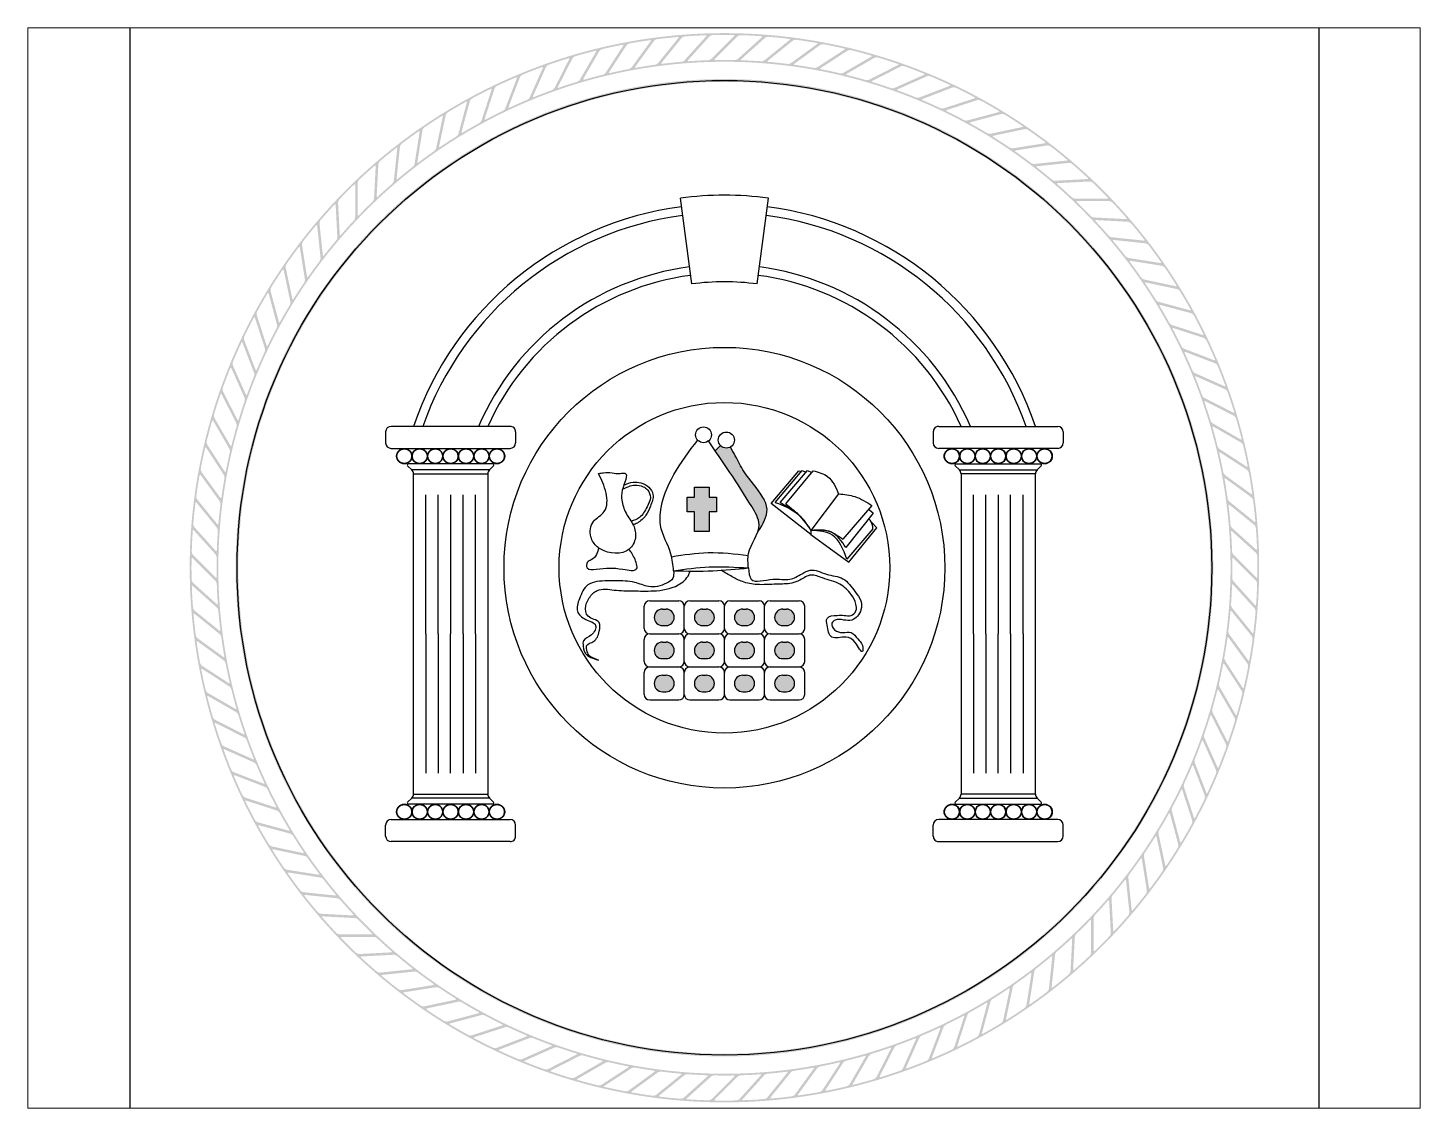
# Paper-space layout 'Layout1' of a CAD drawing. Header units: inches. Extents: x 0.3 to 42.3, y 0.3 to 32.9.
# The model-space entities are those that its viewports show. They can reach past a viewport. Long polylines and large blocks are cut down to what shows.
import ezdxf

# ---------------------------------------------------------------- set-up
doc = ezdxf.new("R2010")
doc.units = ezdxf.units.IN
doc.header["$MEASUREMENT"] = 0
doc.layers.get('defpoints').transparency = 0.9
for name, color, linetype in [('arch', 7, 'Continuous'), ('breastplate', 7, 'Continuous'), ('inner circle', 7, 'Continuous'), ('outer circle', 7, 'Continuous'), ('pillars', 7, 'Continuous')]:
    doc.layers.add(name, color=color, linetype=linetype)
picture_1 = doc.add_image_def('image1.png', size_in_pixel=(647, 641))

# ---------------------------------------------------------------- blocks, each defined once
blk = doc.blocks.new('*U2')
at = {"layer": 'outer circle'}
h = blk.add_hatch(color=256, dxfattribs=at)
h.dxf.hatch_style = 1
h.paths.add_polyline_path([(0.02577467037247818, 0.01271748631365244, 0.6583621345912416), (0.02543475002685487, 0.01357085380977391, 0.01301084095036564), (0.0001888654264098257, 0.0136023923940341, 0.2060924585284313), (-0.003403016577250784, 0.01194957934828111), (-0.02579268939462358, -0.0129166714856242, 0.6789286304773581), (-0.02538019275431092, -0.01374955918203674, -0.01314510381790307), (-0.001275985627221869, -0.01240673916264889, 0.1912922319630577), (0.00211275572020196, -0.01094442833862386)])
h.paths.add_polyline_path([(-0.0017421533725738, 0.01036498259359597, -0.2069754633871804), (0.001866661714314809, 0.01201818647684327, -0.009721642929436084), (0.02066857732505092, 0.01205467660925574, -0.661868082565014), (0.02101338020786683, 0.01120119979591289), (0.000438949600578456, -0.009373230811375421, -0.1903872967812923), (-0.002932337491186595, -0.01083499847569397, 0.00954152237218273), (-0.02049541405287667, -0.01174800606849535, -0.674947653602469), (-0.02090246672419878, -0.01091470120276761)], flags=16)
blk = doc.blocks.new('*U3')
at = {"layer": 'outer circle', "color": 0, "linetype": 'ByBlock', "lineweight": -2, "transparency": 16777216}
for p, rotation in [((-0.08580267076554386, 0.4637110693713754), 8.999999999999984), ((-0.06141631895130592, 0.4675661342895957), 5.999999999999965), ((-0.03686162927581853, 0.4701396329338518), 2.999999999999923), ((0.01248327593804429, 0.4714172482948619), 357.0000000000002), ((0.03713824052115115, 0.4701178631567172), 354.0000000000001), ((0.06169141176843698, 0.467529917633152), 350.9999999999999), ((0.08607549114418257, 0.4636605051029606), 348.0000000000001), ((-0.1338036402389987, 0.4522019902950864), 14.99999999999997), ((-0.109953843423284, 0.4585850046441692), 11.99999999999999), ((0.1102236435817364, 0.4585202313569284), 345), ((0.1340696806737842, 0.4521231855280973), 341.9999999999999), ((-0.1803386290297833, 0.4357384915837743), 20.99999999999996), ((-0.1572866905773954, 0.4445795217227796), 17.99999999999995), ((0.157548242090174, 0.4444869014744312), 339), ((0.1805949747260391, 0.4356323097197292), 335.9999999999999), ((-0.202896271835185, 0.4257031325271491), 23.99999999999997), ((0.2031467090891829, 0.425583680084516), 332.9999999999999), ((-0.2248977900626333, 0.414500950774529), 26.99999999999997), ((0.2251416324432675, 0.4143685551641503), 330.0000000000001), ((-0.2462828790799736, 0.4021626507274437), 29.99999999999995), ((0.2465194582322284, 0.4020176748364845), 327), ((-0.2669929238446689, 0.3887220508086975), 32.99999999999999), ((0.2672215913215322, 0.3885648920059979), 324), ((-0.2869711595635565, 0.3742159907684232), 35.99999999999997), ((0.2871912886033685, 0.3740470798153375), 321), ((-0.3061628272812011, 0.3586842307088872), 38.99999999999999), ((0.306373814525565, 0.3585040305785969), 317.9999999999999), ((-0.3245153239703851, 0.3421693421048133), 41.99999999999999), ((0.3247165911179296, 0.3419783467133498), 314.9999999999999), ((-0.3419783467133498, 0.3247165911179296), 44.99999999999996), ((0.3421693421048132, 0.3245153239703852), 312), ((-0.3585040305785968, 0.306373814525565), 47.99999999999997), ((0.3586842307088872, 0.3061628272812012), 309), ((-0.3740470798153374, 0.2871912886033687), 50.99999999999999), ((0.3742159907684232, 0.2869711595635565), 305.9999999999999), ((-0.3885648920059979, 0.2672215913215323), 53.99999999999997), ((0.3887220508086974, 0.2669929238446691), 303), ((-0.4020176748364845, 0.2465194582322284), 57), ((0.4021626507274436, 0.2462828790799738), 299.9999999999999), ((-0.4143685551641501, 0.2251416324432678), 59.99999999999996), ((0.414500950774529, 0.2248977900626333), 296.9999999999999), ((-0.425583680084516, 0.2031467090891829), 62.99999999999998), ((0.425703132527149, 0.2028962718351852), 294), ((-0.4356323097197292, 0.1805949747260391), 66), ((0.4357384915837743, 0.1803386290297835), 290.9999999999999), ((-0.4444869014744311, 0.1575482420901743), 68.99999999999999), ((0.4445795217227794, 0.1572866905773959), 288), ((-0.4521231855280973, 0.1340696806737842), 71.99999999999997), ((0.4522019902950863, 0.133803640238999), 285), ((-0.4585202313569284, 0.1102236435817364), 74.99999999999999), ((0.4585850046441692, 0.1099538434232841), 282), ((-0.4636605051029605, 0.0860754911441828), 77.99999999999999), ((0.4637110693713752, 0.0858026707655443), 279.0000000000001), ((-0.467529917633152, 0.06169141176843701), 80.99999999999997), ((0.4675661342895956, 0.06141631895130626), 276.0000000000001), ((-0.4701178631567172, 0.03713824052115118), 83.99999999999999), ((0.4701396329338518, 0.03686162927581867), 273), ((-0.4714172482948619, 0.01248327593804452), 86.99999999999997), ((0.4714245115232414, 0.01220590443670691), 270), ((-0.4714245115232414, -0.01220590443670644), 89.99999999999997), ((0.4714172482948619, -0.01248327593804426), 267), ((-0.4701396329338518, -0.03686162927581861), 92.99999999999999), ((0.4701178631567172, -0.03713824052115112), 264), ((-0.4675661342895957, -0.061416318951306), 95.99999999999999), ((0.4675299176331521, -0.06169141176843666), 261), ((-0.4637110693713754, -0.08580267076554383), 98.99999999999996), ((0.4636605051029605, -0.08607549114418306), 257.9999999999999), ((-0.4585850046441692, -0.109953843423284), 102), ((0.4585202313569284, -0.1102236435817365), 255), ((-0.4522019902950864, -0.1338036402389988), 105), ((0.4521231855280974, -0.1340696806737839), 252), ((-0.4445795217227796, -0.1572866905773954), 108), ((0.444486901474431, -0.1575482420901745), 248.9999999999999), ((-0.4357384915837743, -0.1803386290297834), 111), ((0.4356323097197292, -0.1805949747260392), 246), ((-0.4257031325271491, -0.202896271835185), 114), ((0.4255836800845161, -0.2031467090891826), 243), ((-0.414500950774529, -0.2248977900626333), 117), ((0.4143685551641501, -0.2251416324432679), 239.9999999999999), ((-0.4021626507274437, -0.2462828790799736), 120), ((0.4020176748364844, -0.2465194582322285), 236.9999999999999), ((-0.3887220508086975, -0.2669929238446689), 123), ((0.3885648920059978, -0.2672215913215323), 234), ((-0.3742159907684231, -0.2869711595635566), 126), ((0.3740470798153375, -0.2871912886033686), 231), ((-0.3586842307088873, -0.306162827281201), 129), ((0.3585040305785968, -0.3063738145255651), 227.9999999999999), ((-0.3421693421048134, -0.3245153239703851), 132), ((0.3419783467133498, -0.3247165911179297), 225), ((-0.3247165911179295, -0.3419783467133499), 135), ((0.3245153239703852, -0.3421693421048133), 222), ((-0.3063738145255651, -0.3585040305785968), 138), ((0.3061628272812011, -0.3586842307088872), 219), ((-0.2871912886033689, -0.3740470798153372), 141), ((0.2869711595635564, -0.3742159907684232), 215.9999999999999), ((-0.2672215913215323, -0.3885648920059978), 144), ((0.2669929238446691, -0.3887220508086974), 213), ((-0.2465194582322285, -0.4020176748364845), 147), ((0.2462828790799738, -0.4021626507274436), 210), ((-0.2251416324432675, -0.4143685551641503), 150), ((0.2248977900626332, -0.414500950774529), 206.9999999999999), ((-0.2031467090891829, -0.425583680084516), 153), ((0.2028962718351852, -0.4257031325271491), 204), ((-0.1805949747260392, -0.4356323097197292), 156), ((0.1803386290297834, -0.4357384915837743), 200.9999999999999), ((-0.1575482420901745, -0.444486901474431), 158.9999999999999), ((0.1572866905773954, -0.4445795217227796), 197.9999999999999), ((-0.1340696806737842, -0.4521231855280973), 162), ((-0.1102236435817365, -0.4585202313569284), 165.0000000000001), ((0.109953843423284, -0.4585850046441692), 192), ((0.133803640238999, -0.4522019902950863), 195), ((-0.08607549114418263, -0.4636605051029605), 168.0000000000001), ((-0.06169141176843704, -0.467529917633152), 171), ((-0.0371382405211512, -0.4701178631567172), 174), ((0.06141631895130617, -0.4675661342895957), 185.9999999999999), ((0.0858026707655438, -0.4637110693713754), 189), ((-0.01248327593804476, -0.4714172482948618), 176.9999999999999), ((0.01220590443670641, -0.4714245115232414), 180), ((0.03686162927581858, -0.4701396329338518), 182.9999999999998)]:
    blk.add_blockref('*U2', p, dxfattribs=dict(at, rotation=rotation))
blk.add_blockref('*U2', (-0.01220590443670647, 0.4714245115232414), dxfattribs=at)

msp = doc.modelspace()

# ---------------------------------------------------------------- hatches: boundary and pattern name
at = {"layer": 'breastplate'}
h = msp.add_hatch(color=256, dxfattribs=at)
h.dxf.hatch_style = 1
edge = h.paths.add_edge_path()
edge.add_spline(control_points=[(0.02963780275569024, 0.03110618266738341), (0.03009109505482147, 0.03186396938007727), (0.03435377739826762, 0.03889421959892593), (0.04128751153232287, 0.04984759728692167), (0.03282056662272806, 0.06987678826361185), (0.01904586501563498, 0.08293173707090921), (0.01112334123017072, 0.09954265727387623), (0.006932212444668439, 0.1069812047758586), (0.005412722706656405, 0.1096107283747886)], knot_values=[0.03323753208175185, 0.03323753208175185, 0.03323753208175185, 0.03323753208175185, 0.03576044564296602, 0.05655588446705295, 0.06780365715007917, 0.0968780865961616, 0.1133636837908045, 0.1224797022741058, 0.1224797022741058, 0.1224797022741058, 0.1224797022741058], degree=3, periodic=0)
edge.add_arc((0.001727430544974597, 0.1159034442487723), 0.00729243795912176, 224.1401194976329, 300.3551228109182, ccw=False)
edge.add_line((-0.003505906111188842, 0.1108248776369323), (-0.008392657798518478, 0.1060826461333662))
edge.add_spline(control_points=[(-0.008392657798330696, 0.1060826461330941), (0.002623939299059818, 0.09012865535675539), (0.01692738095868524, 0.06897256056115605), (0.03288379728587226, 0.04188294884129372), (0.03069299402776702, 0.03375224410069221), (0.02963780275441026, 0.0311061826665771)], knot_values=[0.03230983443437314, 0.03230983443437314, 0.03230983443437314, 0.03230983443437314, 0.0922576920098426, 0.110090168163068, 0.1186591007671114, 0.1186591007671114, 0.1186591007671114, 0.1186591007671114], degree=3, periodic=0)
h = msp.add_hatch(color=256, dxfattribs=at)
h.dxf.hatch_style = 1
h.paths.add_polyline_path([(-0.007053950406440641, 0.06411505861390822), (-0.01372853349637637, 0.06411505861390822), (-0.01372853349637637, 0.07301449383437841), (-0.02718308661772539, 0.07301449383437841), (-0.02718308661772539, 0.06411505861390822), (-0.03385766970766113, 0.06411505861390822), (-0.03385766970766113, 0.05066050549255919), (-0.02718308661772539, 0.05066050549255919), (-0.02718308661772539, 0.03286160835328644), (-0.01372853349637637, 0.03286160835328644), (-0.01372853349637637, 0.0506605054925592), (-0.007053950406440641, 0.0506605054925592)])
h = msp.add_hatch(color=256, dxfattribs=at)
h.dxf.hatch_style = 1
h.paths.add_polyline_path([(-0.04550625000000002, -0.04500000000001123, 0.4142135623733882), (-0.05300625000000002, -0.03750000000000372), (-0.05620875000000001, -0.03750000000000372, 0.4142135623730951), (-0.06370875000000001, -0.04500000000000372, 0.414213562373388), (-0.05620875000000001, -0.05250000000001123), (-0.05300625000000002, -0.05250000000001123, 0.4142135623730949)])
h.paths.add_polyline_path([(-0.01660125000000003, -0.03750000000000374), (-0.01980375000000001, -0.03750000000000374, 0.4142135623730952), (-0.02730375000000002, -0.04500000000000374, 0.414213562373388), (-0.01980375000000002, -0.05250000000001124), (-0.01660125000000003, -0.05250000000001124, 0.4142135623730949), (-0.009101250000000026, -0.04500000000001125, 0.4142135623733882)])
h.paths.add_polyline_path([(0.01980374999999995, -0.03750000000000375), (0.01660124999999998, -0.03750000000000375, 0.4142135623730951), (0.009101249999999977, -0.04500000000000375, 0.4142135623733882), (0.01660124999999998, -0.05250000000001125), (0.01980374999999995, -0.05250000000001125, 0.4142135623730951), (0.02730374999999996, -0.04500000000001126, 0.4142135623733889)])
h.paths.add_polyline_path([(0.06370874999999995, -0.04500000000001127, 0.4142135623733889), (0.05620874999999995, -0.03750000000000377), (0.05300624999999998, -0.03750000000000377, 0.4142135623730951), (0.04550624999999997, -0.04500000000000377, 0.4142135623733882), (0.05300624999999998, -0.05250000000001127), (0.05620874999999995, -0.05250000000001127, 0.4142135623730951)])
h.paths.add_polyline_path([(0.06370874999999995, -0.07500000000002628, 0.4142135623733888), (0.05620874999999995, -0.06750000000001877), (0.05300624999999998, -0.06750000000001877, 0.4142135623730956), (0.04550624999999997, -0.07500000000001877, 0.4142135623733879), (0.05300624999999996, -0.08250000000002627), (0.05620874999999995, -0.08250000000002627, 0.4142135623730951)])
h.paths.add_polyline_path([(0.01980374999999995, -0.06750000000001874), (0.01660124999999996, -0.06750000000001874, 0.4142135623730945), (0.009101249999999977, -0.07500000000001875, 0.4142135623733884), (0.01660124999999998, -0.08250000000002625), (0.01980374999999997, -0.08250000000002625, 0.4142135623730945), (0.02730374999999996, -0.07500000000002627, 0.4142135623733892)])
h.paths.add_polyline_path([(-0.01660125000000003, -0.06750000000001874), (-0.01980375000000002, -0.06750000000001874, 0.4142135623730954), (-0.02730375000000002, -0.07500000000001875, 0.4142135623733879), (-0.01980375000000001, -0.08250000000002625), (-0.01660125000000003, -0.08250000000002625, 0.4142135623730949), (-0.009101250000000033, -0.07500000000002625, 0.4142135623733882)])
h.paths.add_polyline_path([(-0.04550625000000002, -0.07500000000002624, 0.414213562373389), (-0.05300625000000002, -0.06750000000001871), (-0.05620875000000004, -0.06750000000001871, 0.4142135623730941), (-0.06370875000000001, -0.07500000000001872, 0.4142135623733882), (-0.05620875000000002, -0.08250000000002622), (-0.05300625000000001, -0.08250000000002622, 0.4142135623730945)])
h.paths.add_polyline_path([(-0.04550625000000003, -0.1050000000000412, 0.414213562373389), (-0.05300625000000003, -0.0975000000000337), (-0.05620875000000004, -0.0975000000000337, 0.4142135623730941), (-0.06370875000000001, -0.1050000000000337, 0.4142135623733882), (-0.05620875000000002, -0.1125000000000412), (-0.05300625000000002, -0.1125000000000412, 0.4142135623730945)])
h.paths.add_polyline_path([(-0.01660125000000004, -0.09750000000003373), (-0.01980375000000001, -0.09750000000003373, 0.4142135623730955), (-0.02730375000000002, -0.1050000000000337, 0.414213562373388), (-0.01980375000000002, -0.1125000000000412), (-0.01660125000000003, -0.1125000000000412, 0.4142135623730949), (-0.009101250000000033, -0.1050000000000412, 0.4142135623733882)])
h.paths.add_polyline_path([(0.02730374999999996, -0.1050000000000413, 0.4142135623733888), (0.01980374999999995, -0.09750000000003373), (0.01660124999999996, -0.09750000000003373, 0.4142135623730945), (0.009101249999999977, -0.1050000000000337, 0.4142135623733885), (0.01660124999999997, -0.1125000000000412), (0.01980374999999997, -0.1125000000000412, 0.4142135623730945)])
h.paths.add_polyline_path([(0.05620874999999996, -0.09750000000003375), (0.05300624999999998, -0.09750000000003375, 0.4142135623730956), (0.04550624999999997, -0.1050000000000338, 0.4142135623733879), (0.05300624999999996, -0.1125000000000413), (0.05620874999999995, -0.1125000000000413, 0.4142135623730951), (0.06370874999999995, -0.1050000000000413, 0.4142135623733879)])
at = {"layer": 'outer circle'}
h = msp.add_hatch(color=256, dxfattribs=at)
h.dxf.hatch_style = 1
h.paths.add_polyline_path([(-0.4435366204692113, 0, 1), (0.4435366204692113, 0, 1)])
h.paths.add_polyline_path([(0.4410366204692113, 0, -1), (-0.4410366204692113, 0, -1)], flags=16)

# ---------------------------------------------------------------- linework, layer by layer
at = {"layer": 'arch'}
for p, q in [((-0.02968489521195048, 0.2575636314826736), (-0.03993808599211215, 0.3354443475196422)), ((0.02968489521195052, 0.2575636314826736), (0.03993808599211221, 0.3354443475196422))]:
    msp.add_line(p, q, dxfattribs=at)
for centre, radius, start, end in [((-5.893820896894963e-18, 0.03208446659068542), 0.3059775613830926, 82.49999999999999, 97.50000000000001), ((4.36909367986033e-17, 0.03208446659068535), 0.298122286816532, 97.50000000000001, 161.163693292367), ((-5.596835995095811e-17, 0.03208446659068553), 0.2901534774223587, 97.5, 160.6260221978501), ((1.096979855038778e-16, 0.03208446659068562), 0.2901534774223586, 19.3739778021499, 82.50000000000001), ((4.161041599866979e-17, 0.03208446659068542), 0.298122286816532, 18.836306707633, 82.50000000000001), ((-1.22159228694233e-16, 0.03208446659068549), 0.2429998100838774, 97.49999999999997, 156.6651023549478), ((-8.616472873591341e-17, 0.03208446659068558), 0.2352800902840473, 97.49999999999997, 155.8516052380551), ((1.219335124933695e-17, 0.03208446659068543), 0.2352800902840474, 24.14839476194492, 82.49999999999999), ((4.432087471922746e-17, 0.0320844665906855), 0.2429998100838775, 23.33489764505219, 82.50000000000001), ((-5.893820896894963e-18, 0.03208446659068542), 0.2274248157174869, 82.49999999999999, 97.50000000000001)]:
    msp.add_arc(centre, radius, start, end, dxfattribs=at)
at = {"layer": 'breastplate'}
for p, q in [((-0.008392657798518569, 0.1060826461333662), (-0.003505906111188842, 0.1108248776369323)), ((0.04250655062472219, 0.05821932709461919), (0.06761509781658503, 0.08785324882918388)), ((0.04615306675161435, 0.05929537148086439), (0.07053054523935032, 0.08840859986726457)), ((0.0505144871342651, 0.05921753953559517), (0.0752814027221973, 0.08840859986726457)), ((0.055858155698985, 0.05788380990196629), (0.0805093980357725, 0.08808562095151018)), ((0.06761509781658503, 0.08785324882918388), (0.06956535280071448, 0.08725590198192058)), ((0.07053054523935032, 0.08840859986726457), (0.07396821808555809, 0.08686083943586735)), ((0.0752814027221973, 0.08840859986726457), (0.07920722680740792, 0.08649024783173317)), ((0.1036417554327755, 0.06698636235871902), (0.07849273979923055, 0.03387088050076414)), ((0.07849273979923055, 0.03029297673081999), (0.04250655062472219, 0.05821932709461919)), ((0.1337806560304386, 0.0564133420787698), (0.1074340955194657, 0.02589127268299052)), ((0.1349782009078808, 0.04963066656224413), (0.1307965431140183, 0.05295629494421538)), ((0.1349782009078808, 0.04963066656224413), (0.1102283669001451, 0.01851013101584442)), ((0.1381636290109327, 0.03629591336704863), (0.1332888116768602, 0.04136308037666527)), ((0.07849273979923055, 0.03387088050076414), (0.07849273979923055, 0.03029297673081999)), ((0.07849273979923055, 0.03029297673081999), (0.1127336271152188, 0.005004041083971345)), ((0.1347786100949691, 0.03546684937856526), (0.111026730151778, 0.007737622019021728)), ((0.1127336271152188, 0.005004041083971345), (0.1381636290109327, 0.03629591336704863)), ((-0.07281000000000001, -0.05500000000001498), (-0.07281000000000001, -0.03499999999999998)), ((-0.06781000000000001, -0.02999999999999998), (-0.04140500000000001, -0.02999999999999999)), ((-0.05620875000000001, -0.03750000000000372), (-0.05300625000000002, -0.03750000000000372)), ((-0.03640500000000002, -0.05500000000001499), (-0.03640500000000001, -0.03499999999999999)), ((-0.03640500000000002, -0.055000000000015), (-0.03640500000000002, -0.035)), ((-0.03140500000000002, -0.03), (-0.005000000000000018, -0.03)), ((-0.01980375000000002, -0.03750000000000374), (-0.01660125000000003, -0.03750000000000374)), ((-2.775557561562891e-17, -0.055000000000015), (-2.081668171172169e-17, -0.035)), ((-2.775557561562891e-17, -0.05500000000001501), (-2.775557561562891e-17, -0.03500000000000001)), ((0.004999999999999977, -0.03000000000000001), (0.03140499999999997, -0.03000000000000001)), ((0.01660124999999998, -0.03750000000000375), (0.01980374999999997, -0.03750000000000375)), ((0.03640499999999997, -0.05500000000001502), (0.03640499999999997, -0.03500000000000002)), ((0.03640499999999997, -0.05500000000001502), (0.03640499999999997, -0.03500000000000002)), ((0.04140499999999997, -0.03000000000000002), (0.06780999999999997, -0.03000000000000003)), ((0.05300624999999997, -0.03750000000000377), (0.05620874999999996, -0.03750000000000377)), ((0.07280999999999996, -0.05500000000001503), (0.07280999999999996, -0.03500000000000003)), ((-0.06370875000000001, -0.04500000000001123), (-0.06370875000000001, -0.04500000000000372)), ((-0.04550625000000002, -0.04500000000001123), (-0.04550625000000002, -0.04500000000000373)), ((-0.02730375000000002, -0.04500000000001124), (-0.02730375000000002, -0.04500000000000374)), ((-0.009101250000000026, -0.04500000000001125), (-0.009101250000000026, -0.04500000000000375)), ((0.009101249999999977, -0.04500000000001125), (0.009101249999999977, -0.04500000000000375)), ((0.02730374999999997, -0.04500000000001126), (0.02730374999999997, -0.04500000000000376)), ((0.04550624999999997, -0.04500000000001127), (0.04550624999999997, -0.04500000000000377)), ((0.06370874999999995, -0.04500000000001127), (0.06370874999999995, -0.04500000000000377)), ((-0.06781000000000001, -0.06000000000001498), (-0.04140500000000002, -0.06000000000001499)), ((-0.06781000000000001, -0.06000000000001499), (-0.04140500000000001, -0.06000000000001499)), ((-0.05620875000000002, -0.05250000000001123), (-0.05300625000000003, -0.05250000000001123)), ((-0.03140500000000002, -0.06000000000001499), (-0.005000000000000025, -0.060000000000015)), ((-0.03140500000000002, -0.060000000000015), (-0.005000000000000022, -0.060000000000015)), ((-0.01980375000000002, -0.05250000000001124), (-0.01660125000000003, -0.05250000000001124)), ((0.004999999999999977, -0.06000000000001501), (0.03140499999999997, -0.06000000000001501)), ((0.004999999999999973, -0.06000000000001501), (0.03140499999999997, -0.06000000000001501)), ((0.01660124999999997, -0.05250000000001125), (0.01980374999999996, -0.05250000000001125)), ((0.04140499999999997, -0.06000000000001502), (0.06780999999999995, -0.06000000000001503)), ((0.04140499999999997, -0.06000000000001503), (0.06780999999999997, -0.06000000000001503)), ((0.05300624999999996, -0.05250000000001127), (0.05620874999999995, -0.05250000000001127)), ((-0.07281000000000001, -0.08500000000002998), (-0.07281000000000001, -0.06500000000001499)), ((-0.06370875000000001, -0.07500000000002623), (-0.06370875000000001, -0.07500000000001872)), ((-0.05620875000000002, -0.06750000000001873), (-0.05300625000000002, -0.06750000000001873)), ((-0.04550625000000003, -0.07500000000002624), (-0.04550625000000003, -0.07500000000001873)), ((-0.03640500000000002, -0.08500000000003), (-0.03640500000000002, -0.06500000000001499)), ((-0.03640500000000002, -0.08500000000003), (-0.03640500000000002, -0.06500000000001499)), ((-0.02730375000000002, -0.07500000000002624), (-0.02730375000000002, -0.07500000000001875)), ((-0.01980375000000002, -0.06750000000001874), (-0.01660125000000003, -0.06750000000001874)), ((-0.00910125000000003, -0.07500000000002624), (-0.00910125000000003, -0.07500000000001875)), ((-3.122502256758253e-17, -0.08500000000003), (-2.42861286636753e-17, -0.065000000000015)), ((-3.122502256758253e-17, -0.08500000000003001), (-3.122502256758253e-17, -0.06500000000001502)), ((0.009101249999999974, -0.07500000000002625), (0.009101249999999974, -0.07500000000001875)), ((0.01660124999999997, -0.06750000000001875), (0.01980374999999996, -0.06750000000001875)), ((0.02730374999999996, -0.07500000000002627), (0.02730374999999996, -0.07500000000001876)), ((0.03640499999999997, -0.08500000000003002), (0.03640499999999997, -0.06500000000001502)), ((0.03640499999999997, -0.08500000000003002), (0.03640499999999997, -0.06500000000001502)), ((0.04550624999999997, -0.07500000000002627), (0.04550624999999997, -0.07500000000001877)), ((0.05300624999999996, -0.06750000000001877), (0.05620874999999996, -0.06750000000001877)), ((0.06370874999999995, -0.07500000000002627), (0.06370874999999995, -0.07500000000001877)), ((0.07280999999999996, -0.08500000000003002), (0.07280999999999996, -0.06500000000001503)), ((-0.05620875000000002, -0.08250000000002622), (-0.05300625000000003, -0.08250000000002622)), ((-0.01980375000000003, -0.08250000000002625), (-0.01660125000000004, -0.08250000000002625)), ((0.01660124999999997, -0.08250000000002625), (0.01980374999999996, -0.08250000000002625)), ((0.05300624999999996, -0.08250000000002627), (0.05620874999999995, -0.08250000000002627)), ((-0.07281000000000001, -0.115000000000045), (-0.07281000000000001, -0.09500000000002998)), ((-0.06781000000000001, -0.09000000000002997), (-0.04140500000000003, -0.09000000000002999)), ((-0.06781000000000001, -0.09000000000002997), (-0.04140500000000002, -0.09000000000002997)), ((-0.05620875000000002, -0.09750000000003371), (-0.05300625000000003, -0.09750000000003371)), ((-0.03640500000000003, -0.115000000000045), (-0.03640500000000002, -0.09500000000002998)), ((-0.03640500000000003, -0.115000000000045), (-0.03640500000000003, -0.09500000000002998)), ((-0.03140500000000002, -0.09000000000003), (-0.005000000000000029, -0.09000000000003)), ((-0.03140500000000002, -0.09000000000002999), (-0.005000000000000025, -0.09000000000002999)), ((-0.01980375000000002, -0.09750000000003373), (-0.01660125000000003, -0.09750000000003373)), ((-3.469446951953614e-17, -0.115000000000045), (-2.775557561562891e-17, -0.09500000000002999)), ((-3.469446951953614e-17, -0.115000000000045), (-3.469446951953614e-17, -0.09500000000003)), ((0.004999999999999973, -0.09000000000003), (0.03140499999999996, -0.09000000000003001)), ((0.00499999999999997, -0.09000000000003), (0.03140499999999997, -0.09000000000003)), ((0.01660124999999997, -0.09750000000003374), (0.01980374999999996, -0.09750000000003374)), ((0.03640499999999996, -0.115000000000045), (0.03640499999999997, -0.09500000000003)), ((0.03640499999999996, -0.115000000000045), (0.03640499999999996, -0.09500000000003)), ((0.04140499999999997, -0.09000000000003003), (0.06780999999999995, -0.09000000000003003)), ((0.04140499999999996, -0.09000000000003001), (0.06780999999999995, -0.09000000000003001)), ((0.05300624999999996, -0.09750000000003375), (0.05620874999999995, -0.09750000000003375)), ((0.07280999999999996, -0.115000000000045), (0.07280999999999996, -0.09500000000003002)), ((-0.06370875000000001, -0.1050000000000412), (-0.06370875000000001, -0.1050000000000337)), ((-0.05620875000000002, -0.1125000000000412), (-0.05300625000000003, -0.1125000000000412)), ((-0.04550625000000003, -0.1050000000000412), (-0.04550625000000003, -0.1050000000000337)), ((-0.02730375000000002, -0.1050000000000412), (-0.02730375000000002, -0.1050000000000337)), ((-0.01980375000000003, -0.1125000000000412), (-0.01660125000000004, -0.1125000000000412)), ((-0.009101250000000033, -0.1050000000000412), (-0.009101250000000033, -0.1050000000000337)), ((0.00910124999999997, -0.1050000000000412), (0.00910124999999997, -0.1050000000000337)), ((0.01660124999999996, -0.1125000000000412), (0.01980374999999995, -0.1125000000000412)), ((0.02730374999999996, -0.1050000000000413), (0.02730374999999996, -0.1050000000000337)), ((0.04550624999999996, -0.1050000000000413), (0.04550624999999996, -0.1050000000000338)), ((0.05300624999999996, -0.1125000000000413), (0.05620874999999995, -0.1125000000000413)), ((0.06370874999999995, -0.1050000000000413), (0.06370874999999995, -0.1050000000000338)), ((-0.06781000000000001, -0.120000000000045), (-0.04140500000000003, -0.120000000000045)), ((-0.03140500000000002, -0.120000000000045), (-0.005000000000000032, -0.120000000000045)), ((0.00499999999999997, -0.120000000000045), (0.03140499999999996, -0.120000000000045)), ((0.04140499999999996, -0.120000000000045), (0.06780999999999995, -0.120000000000045))]:
    msp.add_line(p, q, dxfattribs=at)
for points in [[(-0.0271830866177254, 0.05066050549255919), (-0.03385766970766113, 0.05066050549255919), (-0.03385766970766113, 0.06411505861390822), (-0.02718308661772539, 0.06411505861390822)], [(-0.02718308661772539, 0.0641150586139082), (-0.02718308661772539, 0.07301449383437841), (-0.01372853349637637, 0.07301449383437841), (-0.01372853349637637, 0.06411505861390822)], [(-0.01372853349637638, 0.06411505861390822), (-0.007053950406440641, 0.06411505861390822), (-0.007053950406440641, 0.0506605054925592), (-0.01372853349637638, 0.0506605054925592)], [(-0.01372853349637637, 0.0506605054925592), (-0.01372853349637637, 0.03286160835328644), (-0.02718308661772539, 0.03286160835328644), (-0.02718308661772539, 0.05066050549255918)]]:
    msp.add_lwpolyline(points, dxfattribs=at)
for centre, radius in [((-0.01900569285850295, 0.1206860903378377), 0.007167639269216153), ((0.001727430544974595, 0.1159034442487723), 0.00729243795912176)]:
    msp.add_circle(centre, radius, dxfattribs=at)
for centre, radius, start, end in [((-0.06781000000000001, -0.03499999999999998), 0.005, 90, 180), ((-0.05620875000000001, -0.04500000000000372), 0.0075, 90, 180), ((-0.05300625000000002, -0.04500000000000372), 0.0075, 0, 90), ((-0.04140500000000001, -0.03499999999999999), 0.005, 0, 90), ((-0.03140500000000002, -0.035), 0.005, 90, 180), ((-0.01980375000000002, -0.04500000000000374), 0.0075, 90, 180), ((-0.01660125000000003, -0.04500000000000374), 0.0075, 0, 90), ((-0.005000000000000018, -0.035), 0.005, 0, 90), ((0.004999999999999977, -0.03500000000000001), 0.005, 90, 180), ((0.01660124999999998, -0.04500000000000375), 0.0075, 90, 180), ((0.01980374999999997, -0.04500000000000375), 0.0075, 0, 90), ((0.03140499999999997, -0.03500000000000002), 0.005, 0, 90), ((0.04140499999999997, -0.03500000000000002), 0.005, 90, 180), ((0.05300624999999997, -0.04500000000000377), 0.0075, 90, 180), ((0.05620874999999996, -0.04500000000000377), 0.0075, 0, 90), ((0.06780999999999997, -0.03500000000000003), 0.005, 0, 90), ((-0.05620875000000001, -0.04500000000001123), 0.0075, 180, 269.9999999999999), ((-0.05300625000000002, -0.04500000000001123), 0.0075, 269.9999999999999, 359.9999999999999), ((-0.01980375000000002, -0.04500000000001124), 0.0075, 180, 269.9999999999999), ((-0.01660125000000003, -0.04500000000001124), 0.0075, 269.9999999999999, 359.9999999999999), ((0.01660124999999998, -0.04500000000001125), 0.0075, 180, 269.9999999999999), ((0.01980374999999997, -0.04500000000001125), 0.0075, 269.9999999999999, 359.9999999999999), ((0.05300624999999997, -0.04500000000001127), 0.0075, 180, 269.9999999999999), ((0.05620874999999996, -0.04500000000001127), 0.0075, 269.9999999999999, 359.9999999999999), ((-0.06781000000000001, -0.05500000000001498), 0.005, 180, 270), ((-0.06781000000000001, -0.06500000000001499), 0.005, 90, 180), ((-0.04140500000000002, -0.05500000000001499), 0.005, 270, 0), ((-0.04140500000000001, -0.06500000000001499), 0.005, 0, 90), ((-0.03140500000000002, -0.055000000000015), 0.005, 180, 270), ((-0.03140500000000002, -0.06500000000001499), 0.005, 90, 180), ((-0.005000000000000025, -0.055000000000015), 0.005, 270, 0), ((-0.005000000000000022, -0.065000000000015), 0.005, 0, 90), ((0.004999999999999977, -0.05500000000001501), 0.005, 180, 270), ((0.004999999999999973, -0.06500000000001502), 0.005, 90, 180), ((0.03140499999999997, -0.05500000000001502), 0.005, 270, 0), ((0.03140499999999997, -0.06500000000001502), 0.005, 0, 90), ((0.04140499999999997, -0.05500000000001502), 0.005, 180, 270), ((0.04140499999999997, -0.06500000000001502), 0.005, 90, 180), ((0.06780999999999995, -0.05500000000001503), 0.005, 270, 0), ((0.06780999999999997, -0.06500000000001503), 0.005, 0, 90), ((-0.05620875000000002, -0.07500000000001872), 0.0075, 90, 180), ((-0.05620875000000002, -0.07500000000002623), 0.0075, 180, 269.9999999999999), ((-0.05300625000000002, -0.07500000000001872), 0.0075, 0, 90), ((-0.05300625000000002, -0.07500000000002623), 0.0075, 269.9999999999999, 359.9999999999999), ((-0.01980375000000002, -0.07500000000001875), 0.0075, 90, 180), ((-0.01980375000000002, -0.07500000000002624), 0.0075, 180, 269.9999999999999), ((-0.01660125000000003, -0.07500000000001875), 0.0075, 0, 90), ((-0.01660125000000003, -0.07500000000002624), 0.0075, 269.9999999999999, 359.9999999999999), ((0.01660124999999997, -0.07500000000001875), 0.0075, 90, 180), ((0.01660124999999997, -0.07500000000002625), 0.0075, 180, 269.9999999999999), ((0.01980374999999996, -0.07500000000001875), 0.0075, 0, 90), ((0.01980374999999996, -0.07500000000002625), 0.0075, 269.9999999999999, 359.9999999999999), ((0.05300624999999996, -0.07500000000001877), 0.0075, 90, 180), ((0.05300624999999996, -0.07500000000002627), 0.0075, 180, 269.9999999999999), ((0.05620874999999996, -0.07500000000001877), 0.0075, 0, 90), ((0.05620874999999996, -0.07500000000002627), 0.0075, 269.9999999999999, 359.9999999999999), ((-0.06781000000000001, -0.08500000000002998), 0.005, 180, 270), ((-0.04140500000000003, -0.08500000000003), 0.005, 270, 0), ((-0.03140500000000002, -0.08500000000003), 0.005, 180, 270), ((-0.005000000000000029, -0.08500000000003), 0.005, 270, 0), ((0.004999999999999973, -0.08500000000003001), 0.005, 180, 270), ((0.03140499999999996, -0.08500000000003002), 0.005, 270, 0), ((0.04140499999999997, -0.08500000000003002), 0.005, 180, 270), ((0.06780999999999995, -0.08500000000003002), 0.005, 270, 0), ((-0.06781000000000001, -0.09500000000002998), 0.005, 90, 180), ((-0.05620875000000002, -0.1050000000000337), 0.0075, 90, 180), ((-0.05300625000000003, -0.1050000000000337), 0.0075, 0, 90), ((-0.04140500000000002, -0.09500000000002998), 0.005, 0, 90), ((-0.03140500000000002, -0.09500000000002998), 0.005, 90, 180), ((-0.01980375000000002, -0.1050000000000337), 0.0075, 90, 180), ((-0.01660125000000003, -0.1050000000000337), 0.0075, 0, 90), ((-0.005000000000000025, -0.09500000000002999), 0.005, 0, 90), ((0.00499999999999997, -0.09500000000003), 0.005, 90, 180), ((0.01660124999999997, -0.1050000000000337), 0.0075, 90, 180), ((0.01980374999999996, -0.1050000000000337), 0.0075, 0, 90), ((0.03140499999999997, -0.09500000000003), 0.005, 0, 90), ((0.04140499999999996, -0.09500000000003), 0.005, 90, 180), ((0.05300624999999996, -0.1050000000000338), 0.0075, 90, 180), ((0.05620874999999995, -0.1050000000000338), 0.0075, 0, 90), ((0.06780999999999995, -0.09500000000003002), 0.005, 0, 90), ((-0.05620875000000002, -0.1050000000000412), 0.0075, 180, 269.9999999999999), ((-0.05300625000000003, -0.1050000000000412), 0.0075, 269.9999999999999, 359.9999999999999), ((-0.01980375000000002, -0.1050000000000412), 0.0075, 180, 269.9999999999999), ((-0.01660125000000003, -0.1050000000000412), 0.0075, 269.9999999999999, 359.9999999999999), ((0.01660124999999997, -0.1050000000000412), 0.0075, 180, 269.9999999999999), ((0.01980374999999996, -0.1050000000000412), 0.0075, 269.9999999999999, 359.9999999999999), ((0.05300624999999996, -0.1050000000000413), 0.0075, 180, 269.9999999999999), ((0.05620874999999995, -0.1050000000000413), 0.0075, 269.9999999999999, 359.9999999999999), ((-0.06781000000000001, -0.115000000000045), 0.005, 180, 270), ((-0.04140500000000003, -0.115000000000045), 0.005, 270, 0), ((-0.03140500000000002, -0.115000000000045), 0.005, 180, 270), ((-0.005000000000000032, -0.115000000000045), 0.005, 270, 0), ((0.00499999999999997, -0.115000000000045), 0.005, 180, 270), ((0.03140499999999996, -0.115000000000045), 0.005, 270, 0), ((0.04140499999999996, -0.115000000000045), 0.005, 180, 270), ((0.06780999999999995, -0.115000000000045), 0.005, 270, 0)]:
    msp.add_arc(centre, radius, start, end, dxfattribs=at)
for points, knots in [([(-0.04617103994959848, -0.002707708922123686), (-0.04664554351515988, 0.00240103633236426), (-0.04798715980628297, 0.01684555552688218), (-0.05895278168579473, 0.03289539517240881), (-0.05760926889278167, 0.07150963094333065), (-0.03989332391759092, 0.09530272756002713), (-0.02423544168803415, 0.1157845824194789)], [0, 0, 0, 0, 0.01528485106789841, 0.04321654606709011, 0.05472502826070233, 0.1286096445417311, 0.1286096445417311, 0.1286096445417311, 0.1286096445417311]), ([(0.02183497254937095, -0.000154631860162624), (0.02140805165697464, 0.004206278755172924), (0.02006010212435224, 0.01797531074785601), (0.03646182766346504, 0.03580843613973473), (0.01484866086274957, 0.07250165626275333), (-0.001511935312051985, 0.09618026116344419), (-0.01459383644919827, 0.1150371456826577)], [0, 0, 0, 0, 0.01294707203922485, 0.04087876703841655, 0.05871124319164196, 0.1299082403931146, 0.1299082403931146, 0.1299082403931146, 0.1299082403931146]), ([(0.02963780275569024, 0.03110618266738341), (0.03009109505482147, 0.03186396938007727), (0.03435377739826762, 0.03889421959892593), (0.04128751153232287, 0.04984759728692167), (0.03282056662272806, 0.06987678826361185), (0.01904586501563498, 0.08293173707090921), (0.01112334123017072, 0.09954265727387623), (0.006932212444668439, 0.1069812047758586), (0.005412722706656405, 0.1096107283747886)], [0.03323753208175185, 0.03323753208175185, 0.03323753208175185, 0.03323753208175185, 0.03576044564296602, 0.05655588446705295, 0.06780365715007917, 0.0968780865961616, 0.1133636837908045, 0.1224797022741058, 0.1224797022741058, 0.1224797022741058, 0.1224797022741058]), ([(0.1347786100949691, 0.03546684937856526), (0.1344494145687842, 0.0376142030277979), (0.133922628155948, 0.04105044877232507), (0.1318330722320625, 0.0436420979466637), (0.1309429301305053, 0.04455670171814995)], [0, 0, 0, 0, 0.006317640756013036, 0.01010963712058276, 0.01010963712058276, 0.01010963712058276, 0.01010963712058276])]:
    msp.add_open_spline(points, degree=3, knots=knots, dxfattribs=at)
for points in [[(-0.1142305900187779, 0.08555714730081121), (-0.1074183641230206, 0.06780590435388945), (-0.1089997286682376, 0.05102732415161881), (-0.1188532783294107, 0.04190850742059382), (-0.1211645651639799, 0.02804791545227658), (-0.115325416132066, 0.01892909872124449), (-0.1122838630837037, 0.01682905562644521), (-0.08649457479646117, 0.01682905562644521), (-0.08077717501402049, 0.02728526884566662), (-0.08260180877519474, 0.03847100869478481), (-0.08929251470443944, 0.04953515091511917), (-0.09306353147626112, 0.06145041739413415), (-0.09269954478413922, 0.07035371770527377), (-0.09038825794955585, 0.08591649904813181), (-0.09464592779477243, 0.08555714730081121), (-0.1019448067639246, 0.08615963516289327), (-0.1096085895570127, 0.0862812327916771), (-0.1142305900187779, 0.08555714730081121)], [(-0.09123000258211351, 0.07501823067040782), (-0.0827997946074106, 0.07772480509377999), (-0.0759783973934276, 0.07711604809324513), (-0.06854802464921761, 0.0730984174896463), (-0.06489371290183499, 0.06652416125513838), (-0.06720809505631564, 0.05593227441703164), (-0.07122788383502154, 0.04765352223817132), (-0.07902361896908872, 0.04059228406036652), (-0.08275684862465088, 0.03880043539609577)], [(0.0805093980357725, 0.08808562095151018), (0.09366198550451088, 0.08274608927738569), (0.1036417554327755, 0.06698636235871902)], [(-0.09247599205719668, 0.07118247937779741), (-0.08097263873371219, 0.07504634526282672), (-0.07366401523896116, 0.07358539943293607), (-0.06976609035118031, 0.07066350777316188), (-0.06720809505631564, 0.06372398550977465), (-0.07025343127344286, 0.05532351741649677), (-0.07719657773688482, 0.04546210349333535), (-0.08469356811669665, 0.04223485324360582)], [(0.1036417554327755, 0.06698636235871902), (0.1184118195122466, 0.0645924386134169), (0.1337806560304386, 0.0564133420787698)], [(0.04615306675161435, 0.05929537148086439), (0.06706317209265036, 0.04828449750130057), (0.07849273976459803, 0.03387088054943736)], [(0.0505144871342651, 0.05921753953559517), (0.064779715988317, 0.05049381927877148), (0.07849273979923505, 0.03387088050077006)], [(0.055858155698985, 0.05788380990196629), (0.06691624336772861, 0.04843373426100328), (0.07849273979923055, 0.03387088050076414)], [(0.1102283669001451, 0.01851013101584442), (0.09704091359113884, 0.03227535407533894), (0.07849273984241126, 0.03387088050435576)], [(0.07849273979923055, 0.03387088050076416), (0.09366198550451088, 0.03347190306701719), (0.1074340955194657, 0.02589127268299052)], [(0.111026730151778, 0.007737622019021728), (0.09792951451682086, 0.02964175518872736), (0.07849273984241126, 0.03387088050435576)], [(-0.1140723709162684, 0.01796290723533525), (-0.1160434157077361, 0.01210035095139972), (-0.1208066544701865, 0.007095508470513323), (-0.1244707107431822, 0.004898234586939054), (-0.1245928039170821, 1.540373455100053e-05), (-0.116287716697002, -0.001327374749855892), (-0.0921051287215846, -0.001327374749855892), (-0.07964738324997711, -0.0009611624359280313), (-0.08172365505500068, 0.008926510897346418), (-0.08441062201242744, 0.01380934174973447), (-0.08667573638128169, 0.01668380392430729)], [(-0.04791174526660352, 0.01004567518434512), (-0.01484044118986105, 0.01376001664157656), (0.02157430719276774, 0.01121714849086643)], [(-0.04617103994959848, -0.002707708922123686), (-0.01379261808247634, 0.0007277198051340861), (0.02183497254937095, -0.000154631860162624)], [(-0.0461298836590629, -0.002779626585841299), (-0.04680970762261438, -0.009423257342994873), (-0.05255037962506037, -0.01410399719462418), (-0.06879049137478432, -0.01704836312431723), (-0.08132940301268832, -0.01327357292139197), (-0.09021801535493523, -0.01209189946656153), (-0.1060702949851446, -0.01189867988813376), (-0.1238556592145699, -0.01556979273539127), (-0.1315884561773117, -0.02812900619019132), (-0.133328369886371, -0.03933568259601827), (-0.1257888584552518, -0.04687124615458771), (-0.1168962336612793, -0.05228133520766676), (-0.1207626321426574, -0.06097621623678151), (-0.1279154578690367, -0.06619308571143989), (-0.1281808528902246, -0.071151501082106), (-0.1243321091964447, -0.07968657822359404), (-0.1141896630111461, -0.08377600820528386), (-0.1221158601469909, -0.08010483621521303), (-0.1244824041738752, -0.07626049406118796), (-0.1250156016872808, -0.07083035559363537), (-0.1186360327288583, -0.0667727444467161), (-0.1136098064162638, -0.05769148340355912), (-0.1136098064162638, -0.04976948068814124), (-0.1236623736829472, -0.04397295247821376), (-0.1257888584552518, -0.0346984718566361), (-0.1226958313833393, -0.02735612787649444), (-0.1153496054838428, -0.0205935017744423), (-0.100077411731462, -0.02020706261758676), (-0.08287190409691902, -0.02097994093129074), (-0.06450656863114546, -0.02097994093129074), (-0.04188814897926818, -0.01556979273539127), (-0.03231294882628788, -0.006051525428091509), (-0.03131751687426743, -0.003019214131668946)], [(-0.04617103994959848, -0.002707708922123686), (-0.01041642656032593, -0.002707708922123686), (0.02183497254937095, -0.0001546318613465935)], [(0.02183497254937095, -0.0001546318613465922), (0.02436086823044548, -0.01039751694366942), (0.04384487523691405, -0.01039751694366942), (0.05931746229254031, -0.01039751694366942), (0.07039652935172569, -0.005433601291152002), (0.07784627650570997, -0.002187961859007714), (0.09255477811159096, -0.005815427308384358), (0.1074542724195311, -0.01001569092642995), (0.1187243321807898, -0.02185265231764788), (0.1238818229855099, -0.03006220740230248), (0.1238818229855099, -0.03827170334414376), (0.1154769976797212, -0.04743582347189346), (0.1084093505713497, -0.04743582347189346), (0.1003865106696935, -0.04743582347189346), (0.09752127621423767, -0.05029963688679828), (0.100004525265561, -0.05621811758240369), (0.1072631650759917, -0.05889095884587192), (0.1150950122755745, -0.05889095884587192), (0.121016588530054, -0.06461858567568157), (0.1252190011829413, -0.07053706637128698), (0.1252190011829413, -0.07588280804104386), (0.1187243321807898, -0.06786416596500544), (0.1103195068750011, -0.06290030945530134), (0.09733016887068402, -0.06290030945530134), (0.09312775621779679, -0.05201791310717141), (0.09312775621779679, -0.0459084602601294), (0.1022966669733449, -0.04323561899666117), (0.1086003432734231, -0.04323561899666117), (0.1149040195735154, -0.04323561899666117), (0.1192974249284759, -0.03922632753005217), (0.1192974249284759, -0.03292596167439399), (0.1150950122755745, -0.02433463971531324), (0.1047768207047568, -0.01488899978551927), (0.08899458701750973, -0.009272561448959493), (0.07859282180935168, -0.006643545011819185), (0.06854954050237438, -0.01118453039028822), (0.06101725148435833, -0.01393301531485491), (0.0473871822604508, -0.01488899978551927), (0.02945289875131607, -0.01524746439060465), (0.01630111377292565, -0.01261850709628476), (0.007094944537087144, -0.00819704934805543), (-0.003029617577681165, -0.002293590927592959)]]:
    msp.add_spline(points, degree=3, dxfattribs=at)
at = {"layer": 'defpoints'}
msp.add_circle((0, 0), 0.4422012773863599, dxfattribs=at)
at = {"layer": 'inner circle'}
for radius in [0.2, 0.15]:
    msp.add_circle((0, 0), radius, dxfattribs=at)
at = {"layer": 'pillars'}
for p, q in [((-0.1944483794776961, 0.1283378663627417), (-0.3023984103602072, 0.1283378663627416)), ((0.1944483794776961, 0.1283378663627417), (0.3023984103602072, 0.1283378663627416)), ((-0.3073984103602072, 0.1233378663627416), (-0.3073984103602072, 0.1132917638865697)), ((-0.189448379477696, 0.1233378663627417), (-0.1894483794776961, 0.1132917638865698)), ((0.1894483794776961, 0.1233378663627417), (0.1894483794776961, 0.1132917638865698)), ((0.3073984103602072, 0.1233378663627416), (0.3073984103602072, 0.1132917638865697)), ((-0.3023984103602072, 0.1082917638865697), (-0.1944483794776961, 0.1082917638865698)), ((0.3023984103602072, 0.1082917638865697), (0.1944483794776961, 0.1082917638865698)), ((-0.2836207719407368, 0.08873433019060832), (-0.2874564989954924, 0.092570057245364)), ((-0.2100973976235976, 0.09427716402655112), (-0.286749392214306, 0.09427716402655052)), ((-0.2132260178971667, 0.08873433019060883), (-0.2836207719407368, 0.08873433019060832)), ((-0.2132260178971667, 0.08873433019060883), (-0.209390290842411, 0.0925700572453646)), ((0.2132260178971667, 0.0887343301906088), (0.209390290842411, 0.09257005724536457)), ((0.2100973976235976, 0.09427716402655109), (0.286749392214306, 0.09427716402655048)), ((0.2132260178971667, 0.0887343301906088), (0.2836207719407368, 0.08873433019060828)), ((0.2836207719407368, 0.08873433019060828), (0.2874564989954924, 0.09257005724536396)), ((-0.2821563058466694, -0.2054312373962154), (-0.2821563058466695, 0.08519879628467555)), ((-0.2821563058466695, 0.08519879628467555), (-0.2146904839912339, 0.08519879628467614)), ((-0.2146904839912339, 0.08519879628467614), (-0.2146904839912339, -0.205431237396216)), ((0.2146904839912339, 0.08519879628467611), (0.2146904839912338, -0.205431237396216)), ((0.2821563058466695, 0.08519879628467553), (0.2146904839912339, 0.08519879628467611)), ((0.2821563058466694, -0.2054312373962154), (0.2821563058466695, 0.08519879628467553)), ((-0.270912002203872, -0.06011622055576994), (-0.2709120022038721, 0.06624796430651222)), ((-0.2596676985614118, -0.06011622055576991), (-0.2596676985614118, 0.06624796430651224)), ((-0.2484233949189516, 0.06624796430651224), (-0.2484233949189516, -0.06011622055576993)), ((-0.2371790912764914, -0.06011622055576991), (-0.2371790912764914, 0.06624796430651224)), ((-0.2259347876340312, -0.06011622055576994), (-0.2259347876340312, 0.06624796430651224)), ((0.2259347876340312, -0.06011622055576996), (0.2259347876340312, 0.06624796430651221)), ((0.2371790912764914, -0.06011622055576994), (0.2371790912764914, 0.06624796430651221)), ((0.2484233949189516, 0.06624796430651221), (0.2484233949189516, -0.06011622055576996)), ((0.2596676985614118, -0.06011622055576995), (0.2596676985614118, 0.06624796430651221)), ((0.270912002203872, -0.06011622055576997), (0.2709120022038721, 0.0662479643065122)), ((-0.270912002203872, -0.06011622055576991), (-0.2709120022038721, -0.1864804054180521)), ((-0.2596676985614118, -0.06011622055576993), (-0.2596676985614118, -0.1864804054180521)), ((-0.2484233949189516, -0.1864804054180521), (-0.2484233949189516, -0.06011622055576993)), ((-0.2371790912764914, -0.06011622055576994), (-0.2371790912764914, -0.1864804054180521)), ((-0.2259347876340312, -0.06011622055576991), (-0.2259347876340312, -0.1864804054180521)), ((0.2259347876340312, -0.06011622055576994), (0.2259347876340311, -0.1864804054180521)), ((0.2371790912764914, -0.06011622055576997), (0.2371790912764914, -0.1864804054180521)), ((0.2484233949189516, -0.1864804054180521), (0.2484233949189516, -0.06011622055576996)), ((0.2596676985614118, -0.06011622055576996), (0.2596676985614118, -0.1864804054180521)), ((0.270912002203872, -0.06011622055576995), (0.2709120022038721, -0.1864804054180521)), ((-0.2836207719407366, -0.2089667713021482), (-0.2874564989954924, -0.2128024983569038)), ((-0.2100973976235975, -0.2145096051380909), (-0.2867493922143058, -0.2145096051380904)), ((-0.2132260178971667, -0.2089667713021487), (-0.2836207719407368, -0.2089667713021482)), ((-0.2821563058466695, -0.2054312373962154), (-0.2146904839912339, -0.205431237396216)), ((-0.2132260178971666, -0.2089667713021487), (-0.209390290842411, -0.2128024983569044)), ((0.2132260178971666, -0.2089667713021487), (0.209390290842411, -0.2128024983569045)), ((0.2100973976235975, -0.214509605138091), (0.2867493922143058, -0.2145096051380904)), ((0.2132260178971667, -0.2089667713021487), (0.2836207719407368, -0.2089667713021482)), ((0.2821563058466695, -0.2054312373962154), (0.2146904839912339, -0.205431237396216)), ((0.2836207719407366, -0.2089667713021482), (0.2874564989954924, -0.2128024983569039)), ((-0.3073984103602072, -0.2435703074742815), (-0.3073984103602072, -0.2335242049981096)), ((-0.3023984103602071, -0.2285242049981096), (-0.194448379477696, -0.2285242049981096)), ((-0.189448379477696, -0.2435703074742815), (-0.189448379477696, -0.2335242049981096)), ((0.189448379477696, -0.2435703074742815), (0.189448379477696, -0.2335242049981097)), ((0.3023984103602071, -0.2285242049981096), (0.194448379477696, -0.2285242049981097)), ((0.3073984103602071, -0.2435703074742815), (0.3073984103602071, -0.2335242049981096)), ((-0.194448379477696, -0.2485703074742815), (-0.3023984103602071, -0.2485703074742815)), ((0.194448379477696, -0.2485703074742815), (0.3023984103602071, -0.2485703074742815))]:
    msp.add_line(p, q, dxfattribs=at)
for centre, radius in [((-0.2904671944990085, 0.1012844639565603), 0.007007299930009481), ((-0.2904671944990085, 0.1012844639565603), 0.006656934933509006), ((-0.2764525946389895, 0.1012844639565603), 0.007007299930009481), ((-0.2764525946389895, 0.1012844639565603), 0.006656934933509006), ((-0.2624379947789706, 0.1012844639565603), 0.007007299930009481), ((-0.2624379947789706, 0.1012844639565603), 0.006656934933509006), ((-0.2484233949189516, 0.1012844639565603), 0.007007299930009481), ((-0.2484233949189516, 0.1012844639565603), 0.006656934933509006), ((-0.2344087950589326, 0.1012844639565603), 0.007007299930009481), ((-0.2344087950589326, 0.1012844639565603), 0.006656934933509006), ((-0.2203941951989137, 0.1012844639565603), 0.007007299930009481), ((-0.2203941951989137, 0.1012844639565603), 0.006656934933509006), ((-0.2063795953388947, 0.1012844639565603), 0.007007299930009481), ((-0.2063795953388947, 0.1012844639565603), 0.006656934933509006), ((0.2063795953388947, 0.1012844639565603), 0.007007299930009481), ((0.2063795953388947, 0.1012844639565603), 0.006656934933509006), ((0.2203941951989137, 0.1012844639565603), 0.007007299930009481), ((0.2203941951989137, 0.1012844639565603), 0.006656934933509006), ((0.2344087950589326, 0.1012844639565603), 0.007007299930009481), ((0.2344087950589326, 0.1012844639565603), 0.006656934933509006), ((0.2484233949189516, 0.1012844639565603), 0.007007299930009481), ((0.2484233949189516, 0.1012844639565603), 0.006656934933509006), ((0.2624379947789706, 0.1012844639565603), 0.007007299930009481), ((0.2624379947789706, 0.1012844639565603), 0.006656934933509006), ((0.2764525946389895, 0.1012844639565603), 0.007007299930009481), ((0.2764525946389895, 0.1012844639565603), 0.006656934933509006), ((0.2904671944990085, 0.1012844639565603), 0.007007299930009481), ((0.2904671944990085, 0.1012844639565603), 0.006656934933509006), ((-0.2904671944990084, -0.2215169050681002), 0.007007299930009481), ((-0.2764525946389895, -0.2215169050681002), 0.007007299930009481), ((-0.2624379947789705, -0.2215169050681002), 0.007007299930009481), ((-0.2484233949189516, -0.2215169050681002), 0.007007299930009481), ((-0.2344087950589326, -0.2215169050681002), 0.007007299930009481), ((-0.2203941951989137, -0.2215169050681002), 0.007007299930009481), ((-0.2063795953388947, -0.2215169050681002), 0.007007299930009481), ((0.2063795953388947, -0.2215169050681002), 0.007007299930009481), ((0.2203941951989136, -0.2215169050681002), 0.007007299930009481), ((0.2344087950589326, -0.2215169050681002), 0.007007299930009481), ((0.2484233949189515, -0.2215169050681002), 0.007007299930009481), ((0.2624379947789705, -0.2215169050681002), 0.007007299930009481), ((0.2764525946389895, -0.2215169050681002), 0.007007299930009481), ((0.2904671944990084, -0.2215169050681002), 0.007007299930009481), ((-0.2904671944990084, -0.2215169050681002), 0.006656934933509006), ((-0.2764525946389895, -0.2215169050681002), 0.006656934933509006), ((-0.2624379947789705, -0.2215169050681002), 0.006656934933509006), ((-0.2484233949189516, -0.2215169050681002), 0.006656934933509006), ((-0.2344087950589326, -0.2215169050681002), 0.006656934933509006), ((-0.2203941951989137, -0.2215169050681002), 0.006656934933509006), ((-0.2063795953388947, -0.2215169050681002), 0.006656934933509006), ((0.2063795953388947, -0.2215169050681002), 0.006656934933509006), ((0.2203941951989136, -0.2215169050681002), 0.006656934933509006), ((0.2344087950589326, -0.2215169050681002), 0.006656934933509006), ((0.2484233949189515, -0.2215169050681002), 0.006656934933509006), ((0.2624379947789705, -0.2215169050681002), 0.006656934933509006), ((0.2764525946389895, -0.2215169050681002), 0.006656934933509006), ((0.2904671944990084, -0.2215169050681002), 0.006656934933509006)]:
    msp.add_circle(centre, radius, dxfattribs=at)
for centre, radius, start, end in [((-0.3023984103602072, 0.1233378663627416), 0.005, 90.00000000000001, 180), ((-0.1944483794776961, 0.1233378663627417), 0.005, 359.9999999999999, 90.00000000000001), ((0.1944483794776961, 0.1233378663627417), 0.005, 89.99999999999999, 180.0000000000001), ((0.3023984103602072, 0.1233378663627416), 0.005, 0, 89.99999999999999), ((-0.3023984103602072, 0.1132917638865697), 0.005, 180, 270), ((-0.1944483794776961, 0.1132917638865698), 0.005, 270.0000000000001, 359.9999999999999), ((0.1944483794776961, 0.1132917638865698), 0.005, 180.0000000000001, 269.9999999999999), ((0.3023984103602072, 0.1132917638865697), 0.005, 270, 0), ((-0.286749392214306, 0.09327716402655052), 0.001, 90.0000000000005, 225.0000000000003), ((-0.2871563058466695, 0.08519879628467557), 0.005, 0, 45.00000000000018), ((-0.2096904839912339, 0.08519879628467614), 0.005, 135.0000000000008, 180), ((-0.2100973976235976, 0.09327716402655112), 0.001, 315.0000000000008, 90.0000000000005), ((0.2100973976235976, 0.09327716402655109), 0.001, 89.99999999999953, 224.9999999999992), ((0.2096904839912339, 0.08519879628467611), 0.005, 0, 44.99999999999923), ((0.2871563058466695, 0.08519879628467553), 0.005, 134.9999999999998, 180), ((0.286749392214306, 0.09327716402655048), 0.001, 314.9999999999998, 89.99999999999953), ((-0.2867493922143058, -0.2135096051380904), 0.001, 134.9999999999998, 269.9999999999995), ((-0.2871563058466694, -0.2054312373962154), 0.005, 314.9999999999998, 0), ((-0.2096904839912339, -0.205431237396216), 0.005, 180, 224.9999999999992), ((-0.2100973976235975, -0.2135096051380909), 0.001, 269.9999999999995, 44.99999999999921), ((0.2100973976235975, -0.213509605138091), 0.001, 135.0000000000008, 270.0000000000005), ((0.2096904839912338, -0.205431237396216), 0.005, 315.0000000000008, 0), ((0.2871563058466694, -0.2054312373962154), 0.005, 180, 225.0000000000001), ((0.2867493922143058, -0.2135096051380904), 0.001, 270.0000000000005, 45.00000000000023), ((-0.3023984103602071, -0.2335242049981096), 0.005, 90, 180), ((-0.1944483794776961, -0.2335242049981096), 0.005, 1.017777498068325e-13, 89.99999999999997), ((0.194448379477696, -0.2335242049981097), 0.005, 90.00000000000001, 179.9999999999999), ((0.3023984103602071, -0.2335242049981096), 0.005, 0, 90), ((-0.3023984103602071, -0.2435703074742815), 0.005, 180, 270), ((-0.194448379477696, -0.2435703074742815), 0.005, 270, 1.017777498068325e-13), ((0.194448379477696, -0.2435703074742815), 0.005, 179.9999999999999, 270), ((0.3023984103602071, -0.2435703074742815), 0.005, 270, 0)]:
    msp.add_arc(centre, radius, start, end, dxfattribs=at)

# ---------------------------------------------------------------- block references
at = {"layer": 'outer circle'}
msp.add_blockref('*U3', (0, 0), dxfattribs=at)

# ---------------------------------------------------------------- pictures from other files: only their frames are drawn
at = {"layer": 'defpoints'}
image = msp.add_image(picture_1, insert=(-0.5391677450021567, -0.5341677350021367), size_in_units=(1.0783354900043136, 1.0683354700042735), dxfattribs=at)
image.dxf.flags = 7

psp = doc.layouts.get("Layout1")

# ---------------------------------------------------------------- viewports
at = {"layer": 'breastplate'}
psp.add_viewport(center=(21.27493805581773, 16.58290504902603), size=(41.95126458577573, 32.5582911547629), view_center_point=(-0.0003947168682909286, -0.0002229051957023387), view_height=0.9804312573475272, dxfattribs=at)

doc.saveas('drawing.dxf')
